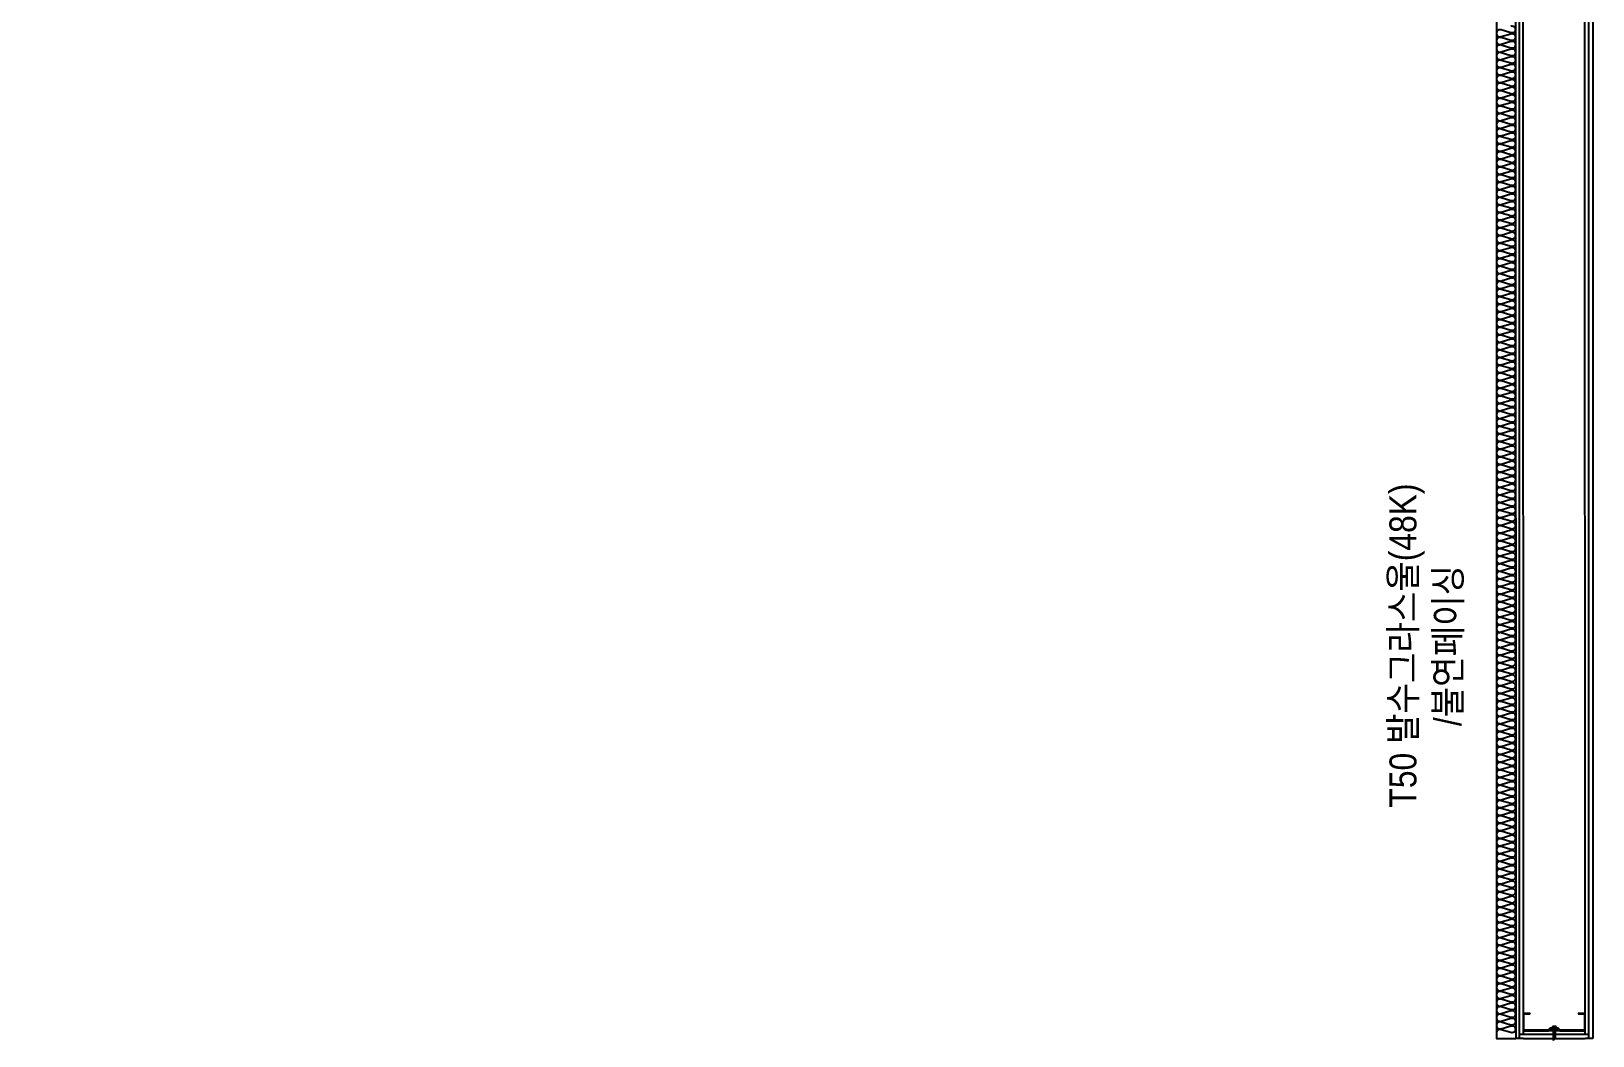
# Model space of a CAD drawing. Header units: millimetres. Extents: x 17311 to 801382, y -242618 to -104888.
# Drawn here: x 341911 to 345961, y -198272 to -195666 of the extents above; entities that cross this region are included whole.
import ezdxf
from ezdxf.enums import TextEntityAlignment as Align

# ---------------------------------------------------------------- set-up
doc = ezdxf.new("R2010")
doc.units = ezdxf.units.MM
doc.header["$LTSCALE"] = 250
for name, color, linetype in [('8입면선', 8, 'Continuous'), ('A-WALL-D', 7, 'Continuous'), ('GAGAM-DT', 7, 'Continuous'), ('ISL', 251, 'Continuous'), ('입면', 7, 'Continuous')]:
    doc.layers.add(name, color=color, linetype=linetype)
doc.layers.add('NOPLOT-단열', color=225, linetype='Continuous', plot=False)
doc.styles.add('Gdim', font='')
doc.styles.get('Gdim').set_extended_font_data('Dotum')

# ---------------------------------------------------------------- blocks, each defined once
blk = doc.blocks.new('*U87')
at = {"layer": '8입면선', "color": 8}
for p, q in [((10, 0), (9.5, 4500)), ((190, 0), (189.5, 4500)), ((190, 10), (10, 10))]:
    blk.add_line(p, q, dxfattribs=at)
at = {"layer": 'A-WALL-D'}
for p, q in [((-0.5, 4500), (0, 0)), ((19.5, 4500), (-0.5, 4500)), ((20, 10), (19.5, 4500)), ((180, 10), (179.5, 4500)), ((199.5, 4500), (179.5, 4500)), ((199.5, 4500), (200, 0)), ((20, 0), (0, 0)), ((180, 20), (20, 20)), ((20, 0), (180, 0)), ((200, 0), (180, 0))]:
    blk.add_line(p, q, dxfattribs=at)
at = {"layer": 'GAGAM-DT', "color": 8}
for p, q in [((97.1, 4494.2), (97.1, 4525.6)), ((102.1, 4520.1), (97.1, 4525.6)), ((102.1, 4494.2), (102.1, 4520.1)), ((104.6, 4494.2), (94.7, 4494.2)), ((94.7, 4494.2), (94.7, 4490.7)), ((103.1, 4489.2), (96.2, 4489.2)), ((97.1, 4494.2), (97.1, 4489.2)), ((102.1, 4494.2), (102.1, 4489.2)), ((104.6, 4494.2), (104.6, 4490.7)), ((95.1, 25.8), (95.1, 29.3)), ((105.1, 25.8), (95.1, 25.8)), ((103.6, 30.8), (96.7, 30.8)), ((97.6, 25.8), (97.6, 30.8)), ((97.6, 25.8), (97.6, -5.6)), ((102.6, 25.8), (102.6, 30.8)), ((102.6, 25.8), (102.6, -0.1)), ((105.1, 25.8), (105.1, 29.3)), ((102.6, -0.1), (97.6, -5.6))]:
    blk.add_line(p, q, dxfattribs=at)
for centre, start, end in [((96.2, 4490.7), 180, 270), ((103.1, 4490.7), 270, 0), ((96.7, 29.3), 90, 180), ((103.6, 29.3), 0, 90)]:
    blk.add_arc(centre, 1.51, start, end, dxfattribs=at)
at = {"layer": '입면', "color": 6}
for p, q in [((19.5, 4455), (19.5, 4500)), ((19.5, 4500), (84.8, 4500)), ((84.3, 4498.8), (20.7, 4498.8)), ((20.7, 4498.8), (20.7, 4456.2)), ((89.3, 4493), (84.3, 4498.8)), ((84.8, 4500), (89.8, 4494.2)), ((109.2, 4494.2), (114.2, 4500)), ((114.7, 4498.8), (109.7, 4493)), ((114.2, 4500), (179.5, 4500)), ((178.3, 4498.8), (114.7, 4498.8)), ((178.3, 4456.2), (178.3, 4498.8)), ((179.5, 4500), (179.5, 4455)), ((37.3, 4455), (19.5, 4455)), ((20.7, 4456.2), (37.3, 4456.2)), ((37.3, 4456.2), (37.3, 4455)), ((109.7, 4493), (89.3, 4493)), ((89.8, 4494.2), (109.2, 4494.2)), ((161.7, 4455), (161.7, 4456.2)), ((161.7, 4456.2), (178.3, 4456.2)), ((179.5, 4455), (161.7, 4455)), ((37.8, 65), (20, 65)), ((20, 65), (20, 20)), ((21.2, 21.2), (21.2, 63.8)), ((21.2, 63.8), (37.8, 63.8)), ((37.8, 63.8), (37.8, 65)), ((180, 65), (162.2, 65)), ((162.2, 65), (162.2, 63.8)), ((162.2, 63.8), (178.8, 63.8)), ((178.8, 63.8), (178.8, 21.2)), ((180, 20), (180, 65)), ((20, 20), (85.3, 20)), ((84.8, 21.2), (21.2, 21.2)), ((89.8, 27), (84.8, 21.2)), ((85.3, 20), (90.3, 25.8)), ((110.2, 27), (89.8, 27)), ((90.3, 25.8), (109.7, 25.8)), ((109.7, 25.8), (114.7, 20)), ((115.2, 21.2), (110.2, 27)), ((114.7, 20), (180, 20)), ((178.8, 21.2), (115.2, 21.2))]:
    blk.add_line(p, q, dxfattribs=at)

msp = doc.modelspace()

# ---------------------------------------------------------------- linework, layer by layer
at = {"layer": 'ISL'}
msp.add_lwpolyline([(327460.7, -193829.5), (328260.7, -193829.5), (328260.7, -193109.5), (331060.7, -193109.5), (331060.7, -193829.5), (331860.7, -193829.5), (331860.7, -193109.5), (334660.7, -193109.5), (334660.7, -193829.5), (335460.7, -193829.5), (335460.7, -193109.5), (338260.7, -193109.5), (338260.7, -193829.5), (339060.7, -193829.5), (339060.7, -193109.5), (341860.7, -193109.5), (341860.7, -193829.5), (342660.7, -193829.5), (342660.7, -193109.5), (345460.7, -193109.5), (345460.7, -193829.5), (345710.7, -193829.5), (345710.7, -198279.5), (345760.7, -198279.5)], dxfattribs=at)
msp.add_lwpolyline([(345748.2, -195652.6, -1.372593), (345748.2, -195670.1), (345722.7, -195662.5, 0.509213), (345710.7, -195671.2, 0.50932), (345722.7, -195680), (345748.2, -195672.4, -1.372593), (345748.2, -195689.9), (345722.7, -195682.3, 0.509213), (345710.7, -195691, 0.50932), (345722.7, -195699.8), (345748.2, -195692.2, -1.372593), (345748.2, -195709.7), (345722.7, -195702.1, 0.509213), (345710.7, -195710.8, 0.50932), (345722.7, -195719.6), (345748.2, -195712, -1.372593), (345748.2, -195729.5), (345722.7, -195721.9, 0.509213), (345710.7, -195730.6, 0.50932), (345722.7, -195739.4), (345748.2, -195731.8, -1.372593), (345748.2, -195749.3), (345722.7, -195741.7, 0.509213), (345710.7, -195750.4, 0.50932), (345722.7, -195759.2), (345748.2, -195751.6, -1.372593), (345748.2, -195769.1), (345722.7, -195761.5, 0.509213), (345710.7, -195770.2, 0.50932), (345722.7, -195779), (345748.2, -195771.4, -1.372593), (345748.2, -195788.9), (345722.7, -195781.3, 0.509213), (345710.7, -195790, 0.50932), (345722.7, -195798.8), (345748.2, -195791.2, -1.372593), (345748.2, -195808.7), (345722.7, -195801.1, 0.509213), (345710.7, -195809.8, 0.50932), (345722.7, -195818.6), (345748.2, -195811, -1.372593), (345748.2, -195828.5), (345722.7, -195820.9, 0.509213), (345710.7, -195829.6, 0.50932), (345722.7, -195838.4), (345748.2, -195830.8, -1.372593), (345748.2, -195848.3), (345722.7, -195840.7, 0.509213), (345710.7, -195849.4, 0.50932), (345722.7, -195858.2), (345748.2, -195850.6, -1.372593), (345748.2, -195868.1), (345722.7, -195860.5, 0.509213), (345710.7, -195869.2, 0.50932), (345722.7, -195878), (345748.2, -195870.4, -1.372593), (345748.2, -195887.9), (345722.7, -195880.3, 0.509213), (345710.7, -195889.1, 0.50932), (345722.7, -195897.8), (345748.2, -195890.2, -1.372593), (345748.2, -195907.7), (345722.7, -195900.1, 0.509213), (345710.7, -195908.9, 0.50932), (345722.7, -195917.6), (345748.2, -195910, -1.372593), (345748.2, -195927.5), (345722.7, -195919.9, 0.509213), (345710.7, -195928.7, 0.50932), (345722.7, -195937.4), (345748.2, -195929.8, -1.372593), (345748.2, -195947.3), (345722.7, -195939.7, 0.509213), (345710.7, -195948.5, 0.50932), (345722.7, -195957.2), (345748.2, -195949.6, -1.372593), (345748.2, -195967.1), (345722.7, -195959.5, 0.509213), (345710.7, -195968.3, 0.50932), (345722.7, -195977), (345748.2, -195969.4, -1.372593), (345748.2, -195986.9), (345722.7, -195979.3, 0.509213), (345710.7, -195988.1, 0.50932), (345722.7, -195996.8), (345748.2, -195989.2, -1.372593), (345748.2, -196006.7), (345722.7, -195999.1, 0.509213), (345710.7, -196007.9, 0.50932), (345722.7, -196016.6), (345748.2, -196009, -1.372593), (345748.2, -196026.5), (345722.7, -196018.9, 0.509213), (345710.7, -196027.7, 0.50932), (345722.7, -196036.4), (345748.2, -196028.8, -1.372593), (345748.2, -196046.3), (345722.7, -196038.7, 0.509213), (345710.7, -196047.5, 0.50932), (345722.7, -196056.2), (345748.2, -196048.6, -1.372593), (345748.2, -196066.1), (345722.7, -196058.5, 0.509213), (345710.7, -196067.3, 0.50932), (345722.7, -196076), (345748.2, -196068.4, -1.372593), (345748.2, -196085.9), (345722.7, -196078.3, 0.509213), (345710.7, -196087.1, 0.50932), (345722.7, -196095.8), (345748.2, -196088.2, -1.372593), (345748.2, -196105.7), (345722.7, -196098.1, 0.509213), (345710.7, -196106.9, 0.50932), (345722.7, -196115.6), (345748.2, -196108, -1.372593), (345748.2, -196125.5), (345722.7, -196117.9, 0.509213), (345710.7, -196126.7, 0.50932), (345722.7, -196135.4), (345748.2, -196127.8, -1.372593), (345748.2, -196145.3), (345722.7, -196137.8, 0.509213), (345710.7, -196146.5, 0.50932), (345722.7, -196155.2), (345748.2, -196147.7, -1.372593), (345748.2, -196165.1), (345722.7, -196157.6, 0.509213), (345710.7, -196166.3, 0.50932), (345722.7, -196175), (345748.2, -196167.5, -1.372593), (345748.2, -196184.9), (345722.7, -196177.4, 0.509213), (345710.7, -196186.1, 0.50932), (345722.7, -196194.8), (345748.2, -196187.3, -1.372593), (345748.2, -196204.7), (345722.7, -196197.2, 0.509213), (345710.7, -196205.9, 0.50932), (345722.7, -196214.6), (345748.2, -196207.1, -1.372593), (345748.2, -196224.5), (345722.7, -196217, 0.509213), (345710.7, -196225.7, 0.50932), (345722.7, -196234.5), (345748.2, -196226.9, -1.372593), (345748.2, -196244.4), (345722.7, -196236.8, 0.509213), (345710.7, -196245.5, 0.50932), (345722.7, -196254.3), (345748.2, -196246.7, -1.372593), (345748.2, -196264.2), (345722.7, -196256.6, 0.509213), (345710.7, -196265.3, 0.50932), (345722.7, -196274.1), (345748.2, -196266.5, -1.372593), (345748.2, -196284), (345722.7, -196276.4, 0.509213), (345710.7, -196285.1, 0.50932), (345722.7, -196293.9), (345748.2, -196286.3, -1.372593), (345748.2, -196303.8), (345722.7, -196296.2, 0.509213), (345710.7, -196304.9, 0.50932), (345722.7, -196313.7), (345748.2, -196306.1, -1.372593), (345748.2, -196323.6), (345722.7, -196316, 0.509213), (345710.7, -196324.7, 0.50932), (345722.7, -196333.5), (345748.2, -196325.9, -1.372593), (345748.2, -196343.4), (345722.7, -196335.8, 0.509213), (345710.7, -196344.5, 0.50932), (345722.7, -196353.3), (345748.2, -196345.7, -1.372593), (345748.2, -196363.2), (345722.7, -196355.6, 0.509213), (345710.7, -196364.3, 0.50932), (345722.7, -196373.1), (345748.2, -196365.5, -1.372593), (345748.2, -196383), (345722.7, -196375.4, 0.509213), (345710.7, -196384.1, 0.50932), (345722.7, -196392.9), (345748.2, -196385.3, -1.372593), (345748.2, -196402.8), (345722.7, -196395.2, 0.509213), (345710.7, -196403.9, 0.50932), (345722.7, -196412.7), (345748.2, -196405.1, -1.372593), (345748.2, -196422.6), (345722.7, -196415, 0.509213), (345710.7, -196423.7, 0.50932), (345722.7, -196432.5), (345748.2, -196424.9, -1.372593), (345748.2, -196442.4), (345722.7, -196434.8, 0.509213), (345710.7, -196443.5, 0.50932), (345722.7, -196452.3), (345748.2, -196444.7, -1.372593), (345748.2, -196462.2), (345722.7, -196454.6, 0.509213), (345710.7, -196463.4, 0.50932), (345722.7, -196472.1), (345748.2, -196464.5, -1.372593), (345748.2, -196482), (345722.7, -196474.4, 0.509213), (345710.7, -196483.2, 0.50932), (345722.7, -196491.9), (345748.2, -196484.3, -1.372593), (345748.2, -196501.8), (345722.7, -196494.2, 0.509213), (345710.7, -196503, 0.50932), (345722.7, -196511.7), (345748.2, -196504.1, -1.372593), (345748.2, -196521.6), (345722.7, -196514, 0.509213), (345710.7, -196522.8, 0.50932), (345722.7, -196531.5), (345748.2, -196523.9, -1.372593), (345748.2, -196541.4), (345722.7, -196533.8, 0.509213), (345710.7, -196542.6, 0.50932), (345722.7, -196551.3), (345748.2, -196543.7, -1.372593), (345748.2, -196561.2), (345722.7, -196553.6, 0.509213), (345710.7, -196562.4, 0.50932), (345722.7, -196571.1), (345748.2, -196563.5, -1.372593), (345748.2, -196581), (345722.7, -196573.4, 0.509213), (345710.7, -196582.2, 0.50932), (345722.7, -196590.9), (345748.2, -196583.3, -1.372593), (345748.2, -196600.8), (345722.7, -196593.2, 0.509213), (345710.7, -196602, 0.50932), (345722.7, -196610.7), (345748.2, -196603.1, -1.372593), (345748.2, -196620.6), (345722.7, -196613, 0.509213), (345710.7, -196621.8, 0.50932), (345722.7, -196630.5), (345748.2, -196622.9, -1.372593), (345748.2, -196640.4), (345722.7, -196632.8, 0.509213), (345710.7, -196641.6, 0.50932), (345722.7, -196650.3), (345748.2, -196642.7, -1.372593), (345748.2, -196660.2), (345722.7, -196652.6, 0.509213), (345710.7, -196661.4, 0.50932), (345722.7, -196670.1), (345748.2, -196662.5, -1.372593), (345748.2, -196680), (345722.7, -196672.4, 0.509213), (345710.7, -196681.2, 0.50932), (345722.7, -196689.9), (345748.2, -196682.3, -1.372593), (345748.2, -196699.8), (345722.7, -196692.2, 0.509213), (345710.7, -196701, 0.50932), (345722.7, -196709.7), (345748.2, -196702.1, -1.372593), (345748.2, -196719.6), (345722.7, -196712.1, 0.509213), (345710.7, -196720.8, 0.50932), (345722.7, -196729.5), (345748.2, -196722, -1.372593), (345748.2, -196739.4), (345722.7, -196731.9, 0.509213), (345710.7, -196740.6, 0.50932), (345722.7, -196749.3), (345748.2, -196741.8, -1.372593), (345748.2, -196759.2), (345722.7, -196751.7, 0.509213), (345710.7, -196760.4, 0.50932), (345722.7, -196769.1), (345748.2, -196761.6, -1.372593), (345748.2, -196779), (345722.7, -196771.5, 0.509213), (345710.7, -196780.2, 0.50932), (345722.7, -196788.9), (345748.2, -196781.4, -1.372593), (345748.2, -196798.8), (345722.7, -196791.3, 0.509213), (345710.7, -196800, 0.50932), (345722.7, -196808.8), (345748.2, -196801.2, -1.372593), (345748.2, -196818.7), (345722.7, -196811.1, 0.509213), (345710.7, -196819.8, 0.50932), (345722.7, -196828.6), (345748.2, -196821, -1.372593), (345748.2, -196838.5), (345722.7, -196830.9, 0.509213), (345710.7, -196839.6, 0.50932), (345722.7, -196848.4), (345748.2, -196840.8, -1.372593), (345748.2, -196858.3), (345722.7, -196850.7, 0.509213), (345710.7, -196859.4, 0.50932), (345722.7, -196868.2), (345748.2, -196860.6, -1.372593), (345748.2, -196878.1), (345722.7, -196870.5, 0.509213), (345710.7, -196879.2, 0.50932), (345722.7, -196888), (345748.2, -196880.4, -1.372593), (345748.2, -196897.9), (345722.7, -196890.3, 0.509213), (345710.7, -196899, 0.50932), (345722.7, -196907.8), (345748.2, -196900.2, -1.372593), (345748.2, -196917.7), (345722.7, -196910.1, 0.509213), (345710.7, -196918.8, 0.50932), (345722.7, -196927.6), (345748.2, -196920, -1.372593), (345748.2, -196937.5), (345722.7, -196929.9, 0.509213), (345710.7, -196938.6, 0.50932), (345722.7, -196947.4), (345748.2, -196939.8, -1.372593), (345748.2, -196957.3), (345722.7, -196949.7, 0.509213), (345710.7, -196958.4, 0.50932), (345722.7, -196967.2), (345748.2, -196959.6, -1.372593), (345748.2, -196977.1), (345722.7, -196969.5, 0.509213), (345710.7, -196978.2, 0.50932), (345722.7, -196987), (345748.2, -196979.4, -1.372593), (345748.2, -196996.9), (345722.7, -196989.3, 0.509213), (345710.7, -196998, 0.50932), (345722.7, -197006.8), (345748.2, -196999.2, -1.372593), (345748.2, -197016.7), (345722.7, -197009.1, 0.509213), (345710.7, -197017.8, 0.50932), (345722.7, -197026.6), (345748.2, -197019, -1.372593), (345748.2, -197036.5), (345722.7, -197028.9, 0.509213), (345710.7, -197037.7, 0.50932), (345722.7, -197046.4), (345748.2, -197038.8, -1.372593), (345748.2, -197056.3), (345722.7, -197048.7, 0.509213), (345710.7, -197057.5, 0.50932), (345722.7, -197066.2), (345748.2, -197058.6, -1.372593), (345748.2, -197076.1), (345722.7, -197068.5, 0.509213), (345710.7, -197077.3, 0.50932), (345722.7, -197086), (345748.2, -197078.4, -1.372593), (345748.2, -197095.9), (345722.7, -197088.3, 0.509213), (345710.7, -197097.1, 0.50932), (345722.7, -197105.8), (345748.2, -197098.2, -1.372593), (345748.2, -197115.7), (345722.7, -197108.1, 0.509213), (345710.7, -197116.9, 0.50932), (345722.7, -197125.6), (345748.2, -197118, -1.372593), (345748.2, -197135.5), (345722.7, -197127.9, 0.509213), (345710.7, -197136.7, 0.50932), (345722.7, -197145.4), (345748.2, -197137.8, -1.372593), (345748.2, -197155.3), (345722.7, -197147.7, 0.509213), (345710.7, -197156.5, 0.50932), (345722.7, -197165.2), (345748.2, -197157.6, -1.372593), (345748.2, -197175.1), (345722.7, -197167.5, 0.509213), (345710.7, -197176.3, 0.50932), (345722.7, -197185), (345748.2, -197177.4, -1.372593), (345748.2, -197194.9), (345722.7, -197187.3, 0.509213), (345710.7, -197196.1, 0.50932), (345722.7, -197204.8), (345748.2, -197197.2, -1.372593), (345748.2, -197214.7), (345722.7, -197207.1, 0.509213), (345710.7, -197215.9, 0.50932), (345722.7, -197224.6), (345748.2, -197217, -1.372593), (345748.2, -197234.5), (345722.7, -197226.9, 0.509213), (345710.7, -197235.7, 0.50932), (345722.7, -197244.4), (345748.2, -197236.8, -1.372593), (345748.2, -197254.3), (345722.7, -197246.7, 0.509213), (345710.7, -197255.5, 0.50932), (345722.7, -197264.2), (345748.2, -197256.6, -1.372593), (345748.2, -197274.1), (345722.7, -197266.6, 0.509213), (345710.7, -197275.3, 0.50932), (345722.7, -197284), (345748.2, -197276.4, -1.372593), (345748.2, -197293.9), (345722.7, -197286.4, 0.509213), (345710.7, -197295.1, 0.50932), (345722.7, -197303.8), (345748.2, -197296.3, -1.372593), (345748.2, -197313.7), (345722.7, -197306.2, 0.509213), (345710.7, -197314.9, 0.50932), (345722.7, -197323.6), (345748.2, -197316.1, -1.372593), (345748.2, -197333.5), (345722.7, -197326, 0.509213), (345710.7, -197334.7, 0.50932), (345722.7, -197343.4), (345748.2, -197335.9, -1.372593), (345748.2, -197353.3), (345722.7, -197345.8, 0.509213), (345710.7, -197354.5, 0.50932), (345722.7, -197363.3), (345748.2, -197355.7, -1.372593), (345748.2, -197373.1), (345722.7, -197365.6, 0.509213), (345710.7, -197374.3, 0.50932), (345722.7, -197383.1), (345748.2, -197375.5, -1.372593), (345748.2, -197393), (345722.7, -197385.4, 0.509213), (345710.7, -197394.1, 0.50932), (345722.7, -197402.9), (345748.2, -197395.3, -1.372593), (345748.2, -197412.8), (345722.7, -197405.2, 0.509213), (345710.7, -197413.9, 0.50932), (345722.7, -197422.7), (345748.2, -197415.1, -1.372593), (345748.2, -197432.6), (345722.7, -197425, 0.509213), (345710.7, -197433.7, 0.50932), (345722.7, -197442.5), (345748.2, -197434.9, -1.372593), (345748.2, -197452.4), (345722.7, -197444.8, 0.509213), (345710.7, -197453.5, 0.50932), (345722.7, -197462.3), (345748.2, -197454.7, -1.372593), (345748.2, -197472.2), (345722.7, -197464.6, 0.509213), (345710.7, -197473.3, 0.50932), (345722.7, -197482.1), (345748.2, -197474.5, -1.372593), (345748.2, -197492), (345722.7, -197484.4, 0.509213), (345710.7, -197493.1, 0.50932), (345722.7, -197501.9), (345748.2, -197494.3, -1.372593), (345748.2, -197511.8), (345722.7, -197504.2, 0.509213), (345710.7, -197512.9, 0.50932), (345722.7, -197521.7), (345748.2, -197514.1, -1.372593), (345748.2, -197531.6), (345722.7, -197524, 0.509213), (345710.7, -197532.7, 0.50932), (345722.7, -197541.5), (345748.2, -197533.9, -1.372593), (345748.2, -197551.4), (345722.7, -197543.8, 0.509213), (345710.7, -197552.5, 0.50932), (345722.7, -197561.3), (345748.2, -197553.7, -1.372593), (345748.2, -197571.2), (345722.7, -197563.6, 0.509213), (345710.7, -197572.3, 0.50932), (345722.7, -197581.1), (345748.2, -197573.5, -1.372593), (345748.2, -197591), (345722.7, -197583.4, 0.509213), (345710.7, -197592.2, 0.50932), (345722.7, -197600.9), (345748.2, -197593.3, -1.372593), (345748.2, -197610.8), (345722.7, -197603.2, 0.509213), (345710.7, -197612, 0.50932), (345722.7, -197620.7), (345748.2, -197613.1, -1.372593), (345748.2, -197630.6), (345722.7, -197623, 0.509213), (345710.7, -197631.8, 0.50932), (345722.7, -197640.5), (345748.2, -197632.9, -1.372593), (345748.2, -197650.4), (345722.7, -197642.8, 0.509213), (345710.7, -197651.6, 0.50932), (345722.7, -197660.3), (345748.2, -197652.7, -1.372593), (345748.2, -197670.2), (345722.7, -197662.6, 0.509213), (345710.7, -197671.4, 0.50932), (345722.7, -197680.1), (345748.2, -197672.5, -1.372593), (345748.2, -197690), (345722.7, -197682.4, 0.509213), (345710.7, -197691.2, 0.50932), (345722.7, -197699.9), (345748.2, -197692.3, -1.372593), (345748.2, -197709.8), (345722.7, -197702.2, 0.509213), (345710.7, -197711, 0.50932), (345722.7, -197719.7), (345748.2, -197712.1, -1.372593), (345748.2, -197729.6), (345722.7, -197722, 0.509213), (345710.7, -197730.8, 0.50932), (345722.7, -197739.5), (345748.2, -197731.9, -1.372593), (345748.2, -197749.4), (345722.7, -197741.8, 0.509213), (345710.7, -197750.6, 0.50932), (345722.7, -197759.3), (345748.2, -197751.7, -1.372593), (345748.2, -197769.2), (345722.7, -197761.6, 0.509213), (345710.7, -197770.4, 0.50932), (345722.7, -197779.1), (345748.2, -197771.5, -1.372593), (345748.2, -197789), (345722.7, -197781.4, 0.509213), (345710.7, -197790.2, 0.50932), (345722.7, -197798.9), (345748.2, -197791.3, -1.372593), (345748.2, -197808.8), (345722.7, -197801.2, 0.509213), (345710.7, -197810, 0.50932), (345722.7, -197818.7), (345748.2, -197811.1, -1.372593), (345748.2, -197828.6), (345722.7, -197821, 0.509213), (345710.7, -197829.8, 0.50932), (345722.7, -197838.5), (345748.2, -197830.9, -1.372593), (345748.2, -197848.4), (345722.7, -197840.9, 0.509213), (345710.7, -197849.6, 0.50932), (345722.7, -197858.3), (345748.2, -197850.7, -1.372593), (345748.2, -197868.2), (345722.7, -197860.7, 0.509213), (345710.7, -197869.4, 0.50932), (345722.7, -197878.1), (345748.2, -197870.6, -1.372593), (345748.2, -197888), (345722.7, -197880.5, 0.509213), (345710.7, -197889.2, 0.50932), (345722.7, -197897.9), (345748.2, -197890.4, -1.372593), (345748.2, -197907.8), (345722.7, -197900.3, 0.509213), (345710.7, -197909, 0.50932), (345722.7, -197917.7), (345748.2, -197910.2, -1.372593), (345748.2, -197927.6), (345722.7, -197920.1, 0.509213), (345710.7, -197928.8, 0.50932), (345722.7, -197937.6), (345748.2, -197930, -1.372593), (345748.2, -197947.5), (345722.7, -197939.9, 0.509213), (345710.7, -197948.6, 0.50932), (345722.7, -197957.4), (345748.2, -197949.8, -1.372593), (345748.2, -197967.3), (345722.7, -197959.7, 0.509213), (345710.7, -197968.4, 0.50932), (345722.7, -197977.2), (345748.2, -197969.6, -1.372593), (345748.2, -197987.1), (345722.7, -197979.5, 0.509213), (345710.7, -197988.2, 0.50932), (345722.7, -197997), (345748.2, -197989.4, -1.372593), (345748.2, -198006.9), (345722.7, -197999.3, 0.509213), (345710.7, -198008, 0.50932), (345722.7, -198016.8), (345748.2, -198009.2, -1.372593), (345748.2, -198026.7), (345722.7, -198019.1, 0.509213), (345710.7, -198027.8, 0.50932), (345722.7, -198036.6), (345748.2, -198029, -1.372593), (345748.2, -198046.5), (345722.7, -198038.9, 0.509213), (345710.7, -198047.6, 0.50932), (345722.7, -198056.4), (345748.2, -198048.8, -1.372593), (345748.2, -198066.3), (345722.7, -198058.7, 0.509213), (345710.7, -198067.4, 0.50932), (345722.7, -198076.2), (345748.2, -198068.6, -1.372593), (345748.2, -198086.1), (345722.7, -198078.5, 0.509213), (345710.7, -198087.2, 0.50932), (345722.7, -198096), (345748.2, -198088.4, -1.372593), (345748.2, -198105.9), (345722.7, -198098.3, 0.509213), (345710.7, -198107, 0.50932), (345722.7, -198115.8), (345748.2, -198108.2, -1.372593), (345748.2, -198125.7), (345722.7, -198118.1, 0.509213), (345710.7, -198126.8, 0.50932), (345722.7, -198135.6), (345748.2, -198128, -1.372593), (345748.2, -198145.5), (345722.7, -198137.9, 0.509213), (345710.7, -198146.6, 0.50932), (345722.7, -198155.4), (345748.2, -198147.8, -1.372593), (345748.2, -198165.3), (345722.7, -198157.7, 0.509213), (345710.7, -198166.5, 0.50932), (345722.7, -198175.2), (345748.2, -198167.6, -1.372593), (345748.2, -198185.1), (345722.7, -198177.5, 0.509213), (345710.7, -198186.3, 0.50932), (345722.7, -198195), (345748.2, -198187.4, -1.372593), (345748.2, -198204.9), (345722.7, -198197.3, 0.509213), (345710.7, -198206.1, 0.50932), (345722.7, -198214.8), (345748.2, -198207.2, -1.372593), (345748.2, -198224.7), (345722.7, -198217.1, 0.509213), (345710.7, -198225.9, 0.50932), (345722.7, -198234.6), (345748.2, -198227, -1.372593), (345748.2, -198244.5), (345722.7, -198236.9, 0.509213), (345710.7, -198245.7, 0.50932), (345722.7, -198254.4), (345748.2, -198246.8, -1.372593), (345748.2, -198264.3), (345722.7, -198256.7, 0.509213), (345710.7, -198265.5)], format="xyb", dxfattribs=at)

# ---------------------------------------------------------------- block references
at = {"layer": 'A-WALL-D'}
msp.add_blockref('*U87', (345760.7, -198279.5), dxfattribs=at)

# ---------------------------------------------------------------- texts
at = {"layer": 'NOPLOT-단열', "style": 'Gdim', "width": 0.9}
for s, p in [('T50 발수그라스울(48K)', (345468.3, -197259.9)), ('/불연페이싱', (345584.7, -197259.9))]:
    msp.add_text(s, height=70, rotation=90, dxfattribs=at).set_placement(p, align=Align.MIDDLE_CENTER)

doc.saveas('drawing.dxf')
